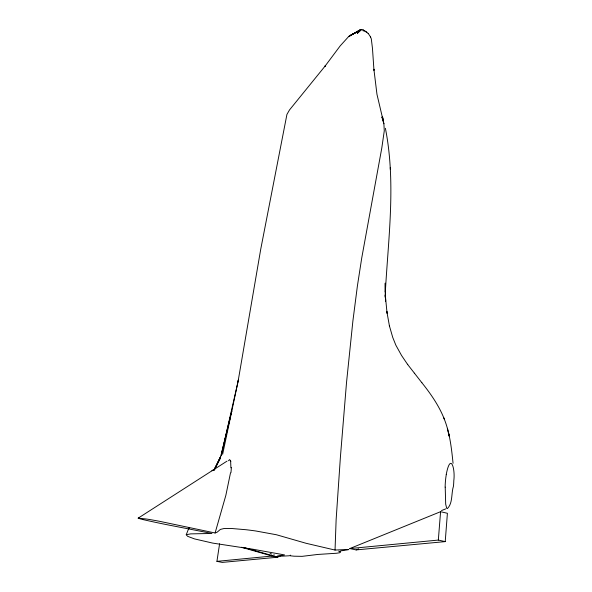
<?xml version="1.0" encoding="UTF-8"?>
<svg xmlns="http://www.w3.org/2000/svg" width="592" height="592" viewBox="0 0 592 592"><rect width="100%" height="100%" fill="white"/><g stroke="black" fill="none" stroke-linecap="round" stroke-linejoin="round"><path stroke-width="0.89" d="M230.902 467.821L230.673 461.827M385.081 292.041L385.244 283.139L385.614 301.136L385.281 295.008L387.064 313.227L386.813 311.385L389.484 326.244M385.074 297.117C387.841 241.085 396.411 184.001 385.392 128.301M445.221 541.613L447.404 513.294L440.581 511.695L349.805 548.569L356.118 549.909L445.221 541.613L438.332 540.074L349.805 548.569M438.332 540.074L440.581 511.695M230.48 472.964L225.848 495.356L215.096 532.985L159.788 521.352A56.891 7.171 8.8 0 0 149.872 519.569A36.445 4.677 8.8 0 0 146.202 518.992L138.18 518.148L140.548 518.955A33.507 4.507 8.7 0 0 143.242 519.613M243.726 547.445L277.885 557.205L222.244 562.4L216.924 561.357L219.595 543.745M446.235 474.51C450.571 451.822 455.396 468.864 453.798 480.689A47.834 38.539 76.4 0 1 453.413 486.395C451.141 493.499 452.91 503.341 447.33 508.595A1.206 0.947 77.8 0 1 446.716 508.299L445.687 504.192L445.214 487.127M230.584 416.265L221.238 455.366L238.028 381.692L260.724 249.254L286.928 114.426L289.51 109.942L325.326 65.801L324.823 66.459L340.208 45.865L348.651 36.549L360.454 29.881A4.758 2.671 6.1 0 1 360.928 29.785L360.994 29.77A8.051 4.558 6.3 0 0 361.275 29.711L362.926 29.829L368.187 33.381M238.028 381.692L238.332 380.131L222.636 454.323M231.006 414.481L231.857 410.929M231.709 411.144L220.853 455.929L214.311 469.959M186.236 534.768L188.907 527.946M363.281 31.095L362.985 29.866L366.833 32.123M214.837 469.005L220.72 456.528L213.734 470.462M290.295 555.133L289.999 555.733A12.536 1.51 7.9 0 0 294.165 556.199L302.105 556.347L317.882 554.438L336.567 553.246L339.801 552.721L340.348 551.929M214.23 469.996L220.446 457.964L214.363 469.382M228.475 460.746L229.644 459.577L230.51 461.027M359.81 30.888L357.302 33.359L361.475 29.674M138.18 518.148L214.363 469.241M211.892 470.825L227.017 461.131M349.628 35.883L360.365 29.918L360.062 30.569A8.806 4.951 6.6 0 1 360.069 30.703M349.021 36.275L360.269 29.955L349.421 36.008M349.213 36.142L360.299 29.94M441.491 510.578L445.672 508.891M143.227 519.621A77.537 10.782 8.6 0 0 148.503 520.819L152.492 521.693A178.222 26.758 8.3 0 0 170.23 525.348L188.382 528.856L189.551 528.264M381.862 117.283L381.929 117.253A1.029 0.792 55.6 0 1 382.499 116.987L383.209 118.615L383.616 123.647M356.118 549.909L358.678 548.88M215.096 532.985L217.19 532.141L220.357 529.426L223.939 528.538L231.605 528.493L246.072 529.729A45.525 5.964 8.1 0 1 255.848 530.994L276.434 534.754L306.108 543.293L335.042 550.064L347.045 549.465A20.091 2.59 7.4 0 1 347.608 549.457A8.207 1.066 7.5 0 1 348.074 549.457L348.784 549.524M345.247 550.22L348.237 549.716A20.535 2.701 7.6 0 0 348.525 549.65A4.891 0.636 7.5 0 0 348.71 549.591M344.625 550.316L340.578 550.9M338.816 551.152L338.742 551.159A13.313 1.702 7.6 0 1 340.378 551.929M216.924 561.357L272.128 556.036L277.885 557.205M289.34 555.77L282.258 556.147M281.533 556.177L280.8 556.214M280.438 556.228L278.921 556.28A18.419 2.19 8 0 1 278.462 556.288A4.581 0.54 8 0 1 277.796 556.28L277.448 556.214M188.382 528.856L211.929 533.459L190.654 533.88L186.258 534.739L187.605 536.308L194.524 538.912L212.757 543.108L252.821 549.213L284.523 554.911L277.818 556.058A18.026 2.116 7.9 0 0 277.618 556.117A7.333 0.858 7.9 0 0 277.493 556.169L277.493 556.236M241.462 547.252L272.128 556.036M270.144 553.535L271.61 554.008M273.859 554.8L274.377 554.993M421.852 382.706L407.474 364.258L407.747 364.628M414.304 373.219L414.622 373.619M421.785 382.617C430.843 393.939 439.227 406.016 444.503 419.61M407.555 364.369L401.546 355.466L395.833 345.136L392.74 337.418L389.344 325.652M370.54 36.956L371.302 38.887L372.464 48.307L373.974 70.33L373.892 69.234L376.963 94.313L383.897 123.728L384.275 130.876L381.81 147.926L361.719 258.075L357.398 285.958L352.869 321.167L346.512 382.624L340.415 456.92L336.13 519.739L335.042 550.064M368.15 33.322L370.599 37.044M443.652 417.538C449.735 431.99 451.467 447.811 453.058 463.284M381.929 117.253L383.897 123.728M448.218 431.79L449.298 436.304L447.382 428.312M390.261 167.529L390.365 169.534M445.14 487.12A70.766 54.205 76.4 0 1 446.287 474.525M231.324 467.48A40.826 18.041 -70.3 0 1 230.932 472.697M230.643 460.813A13.401 5.594 -71.7 0 1 230.836 461.597"/></g></svg>
